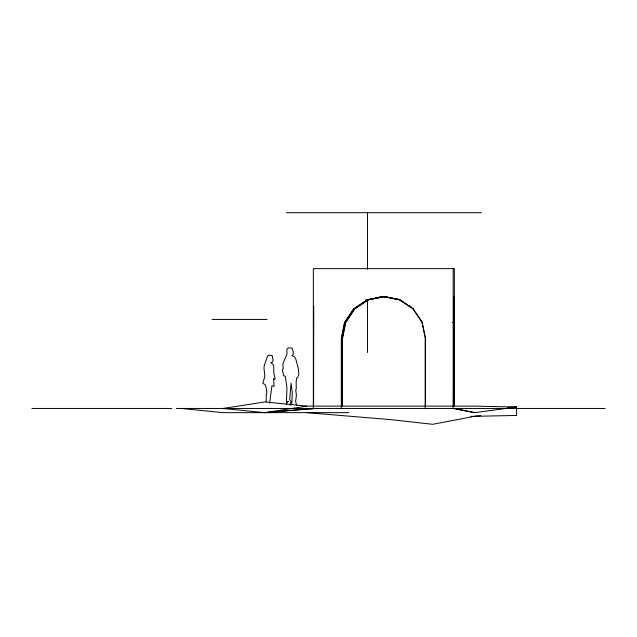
<?xml version="1.0" encoding="UTF-8"?>
<svg xmlns="http://www.w3.org/2000/svg" width="637" height="637" viewBox="0 0 637 637"><rect width="100%" height="100%" fill="white"/><g stroke="black" fill="none" stroke-linecap="round" stroke-linejoin="round"><path stroke-width="0.96" d="M313.723 306.15L313.579 406.486M269.594 403.309L271.943 385.711L274.117 386.348L273.544 378.585L274.42 379.493L275.12 378.697L273.814 373.123L273.663 365.16L270.821 362.461L272.389 362.15L273.225 359.937L272.453 358.305L272.389 355.733L269.873 355.112L267.516 356.043L264.212 365.797L263.973 368.178L264.888 376.101L262.818 383.355L265.295 384.605L266.162 387.861L266.935 392.711L266.25 394.255L266.162 401.453M342.268 406.486L342.268 338.542L345.437 322.489L354.451 308.881L367.939 299.788L383.856 296.595L385.879 296.993L383.856 296.595L367.668 299.788L353.941 308.881L344.768 322.489L341.551 338.542L341.551 406.486M341.305 408.46L341.305 338.542L344.498 322.489L353.591 308.881L367.199 299.788L383.251 296.595L399.773 299.788L396.787 299.191M342.507 406.486L342.507 338.542L345.7 322.489L354.793 308.881L368.401 299.788L384.453 296.595L398.619 299.414M291.786 404.917L292.279 392.575L291.085 383.163L289.676 399.447L291.053 401.676L290.241 403.778L290.4 405.212M477.503 415.746L432.69 424.306L390.744 419.64L306.851 412.649M306.851 406.127L264.896 412.649L222.95 408.46L264.896 401.931L306.851 406.127L474.645 406.127L516.591 407.059L516.591 415.451L470.743 416.383M453.17 268.631L453.17 408.46L474.645 412.649L516.591 407.059L507.808 407.354M478.546 415.905L480.497 415.666M314.543 408.46L264.896 412.649L313.34 408.46L313.34 268.631L454.364 268.631L454.364 406.47M286.339 212.694L481.373 212.694M379.915 296.595L386.81 296.595M365.71 299.788L368.401 299.788M400.044 299.788L400.506 299.788M399.303 299.788L413.262 308.881L414.95 311.429M212.049 319.432L267.094 319.432M412.919 308.881L422.275 322.489L422.673 324.496M452.151 322.489L454.101 322.489L454.125 406.486M422.012 322.489L425.444 338.542L425.444 406.486M31.85 408.46L171.679 408.46M176.338 408.46L605.15 408.46M348.797 412.649L222.95 412.649L181.004 408.46M310.752 408.803L312.703 408.978M389.924 297.79L395.999 298.992M397.01 299.191L399.033 299.589M389.82 297.79L395.792 298.992M455.336 408.659L474.645 412.649M297.352 405.658L296.579 405.212L295.608 401.541L296.42 395.155L295.727 389.828L296.293 388.634L296.133 382.192L296.707 377.956L297.861 377.088L298.857 374.452L298.299 368.385L295.871 359.26L294.517 356.824L291.929 355.557L293.036 354.809L293.346 352.006L292.017 348.105L288.465 347.818C285.567 348.98 287.534 352.516 286.881 354.1C285.663 358.806 281.49 362.851 283.338 368.345L282.462 369.659L282.342 371.546L283.139 372.327L283.417 375.719L285.392 376.3L286.953 388.299L286.467 400.904L286.913 401.995L288.457 401.398L286.785 402.289L286.666 404.224M400.904 300.353L401.764 300.927M402.616 301.492L403.476 302.057M405.196 303.196L406.048 303.761M408.628 305.473L409.48 306.039M410.339 306.604L411.199 307.177M400.609 300.353L403.985 302.631M404.829 303.196L413.262 308.881M415.515 312.281L417.203 314.837M417.768 315.681L420.022 319.089M420.587 319.941L422.275 322.489M422.872 325.499L423.263 327.506M423.462 328.509L423.86 330.515M424.059 331.519L424.449 333.525M424.648 334.529L425.245 337.538M454.101 322.489L453.767 296.595L453.409 406.486M425.205 338.542L425.205 408.46M367.525 212.694L367.525 269.22M367.525 299.963L367.525 352.524M388.912 297.59L386.89 297.192L388.825 297.59"/></g></svg>
